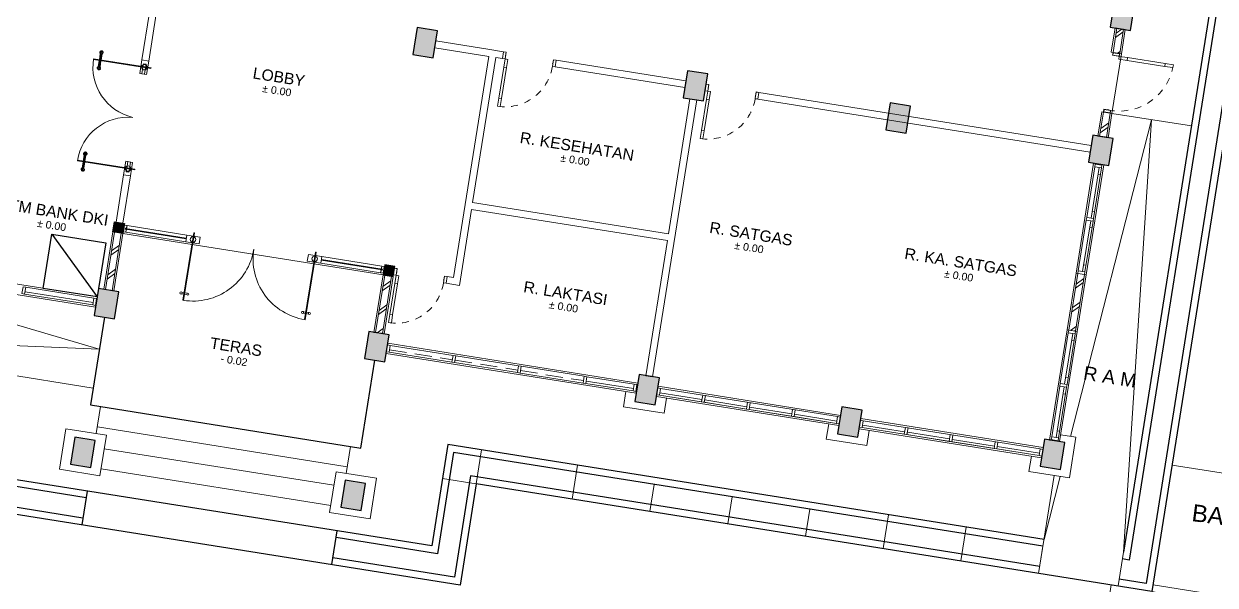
# Model space of a CAD drawing. Header units: millimetres. Extents: x -11 to 1625, y -267 to 195.
# Drawn here: x 844.06 to 861.47, y 77.98 to 86.19 of the extents above; entities that cross this region are included whole.
import ezdxf
from ezdxf.enums import TextEntityAlignment as Align

# ---------------------------------------------------------------- set-up
doc = ezdxf.new("R2010")
doc.units = ezdxf.units.MM
doc.linetypes.add('HIDDEN', pattern=[0.375, 0.25, -0.125])
for name, color, linetype, lineweight in [('ars', 11, 'Continuous', 5), ('dinding', 5, 'Continuous', 15), ('KOLOM', 1, 'Continuous', 30), ('kus', 63, 'Continuous', 15), ('KUSEN', 30, 'Continuous', 15), ('lan', 7, 'Continuous', 15), ('not', 7, 'Continuous', 20), ('PARTISI', 190, 'Continuous', 9), ('sol kol', 8, 'Continuous', 0), ('u', 6, 'Continuous', 20)]:
    doc.layers.add(name, color=color, linetype=linetype, lineweight=lineweight)
doc.styles.get("Standard").update_dxf_attribs({"font": 'ARIALUNI.TTF'})
pattern_1 = [(45, (-0.5, 0), (-0.176777, 0.176777), []), (45, (-0.4375, 0), (-0.176777, 0.176777), [])]
pattern_2 = [(45, (-1.5, 0), (-0.1767767, 0.1767767), []), (45, (-1.4375, 0), (-0.1767767, 0.1767767), [])]

# ---------------------------------------------------------------- blocks, each defined once
blk = doc.blocks.new('K1')
at = {"layer": 'KOLOM'}
blk.add_lwpolyline([(0.2, 0.15), (-0.2, 0.15), (-0.2, -0.15), (0.2, -0.15), (0.2, 0.15)], dxfattribs=at)
blk = doc.blocks.new('NOTASI RUANG')
at = {"layer": 'not'}
for height, p in [(0.26, (-0.011, 0.3)), (0.175, (-0.009, -0.017))]:
    blk.add_attdef('RUANG', text='', height=height, dxfattribs=at).set_placement(p, align=Align.MIDDLE_CENTER)
blk = doc.blocks.new('P 70')
at = {"linetype": 'HIDDEN', "ltscale": 0.3}
blk.add_lwpolyline([(-0.74, 0.1, -0.414214), (-0.04, 0.8, -1.303225)], format="xyb", dxfattribs=at)
for points in [[(-0.04, 0.8), (-0.08, 0.8), (-0.08, 0.68), (-0.04, 0.68)], [(-0.04, 0.68), (-0.08, 0.68), (-0.08, 0.22), (-0.04, 0.22)], [(-0.04, 0.1), (-0.08, 0.1), (-0.08, 0.22), (-0.04, 0.22)], [(-0.735, 0.06), (-0.74, 0.06), (-0.74, 0.061), (-0.74, 0.1), (-0.78, 0.1), (-0.78, 0), (-0.74, 0), (-0.74, 0.056), (-0.735, 0.058)], [(-0.742, 0.002), (-0.778, 0.002), (-0.778, 0.098), (-0.742, 0.098)], [(-0.045, 0.06), (-0.04, 0.06), (-0.04, 0.061), (-0.04, 0.1), (0, 0.1), (0, 0), (-0.04, 0), (-0.04, 0.056), (-0.045, 0.058)], [(-0.038, 0.002), (-0.002, 0.002), (-0.002, 0.098), (-0.038, 0.098)]]:
    blk.add_lwpolyline(points, close=True)
blk = doc.blocks.new('KP')
at = {"layer": 'KOLOM'}
blk.add_lwpolyline([(0.075, -0.075), (-0.075, -0.075), (-0.075, 0.075), (0.075, 0.075), (0.075, -0.075)], dxfattribs=at)
blk = doc.blocks.new('P 80')
at = {"linetype": 'HIDDEN', "ltscale": 0.3}
blk.add_lwpolyline([(-0.84, 0.1, -0.414214), (-0.04, 0.9, -1.303225)], format="xyb", dxfattribs=at)
for points in [[(-0.04, 0.9), (-0.08, 0.9), (-0.08, 0.78), (-0.04, 0.78)], [(-0.04, 0.78), (-0.08, 0.78), (-0.08, 0.22), (-0.04, 0.22)], [(-0.04, 0.1), (-0.08, 0.1), (-0.08, 0.22), (-0.04, 0.22)], [(-0.835, 0.06), (-0.84, 0.06), (-0.84, 0.061), (-0.84, 0.1), (-0.88, 0.1), (-0.88, 0), (-0.84, 0), (-0.84, 0.056), (-0.835, 0.058)], [(-0.842, 0.002), (-0.878, 0.002), (-0.878, 0.098), (-0.842, 0.098)], [(-0.045, 0.06), (-0.04, 0.06), (-0.04, 0.061), (-0.04, 0.1), (0, 0.1), (0, 0), (-0.04, 0), (-0.04, 0.056), (-0.045, 0.058)], [(-0.038, 0.002), (-0.002, 0.002), (-0.002, 0.098), (-0.038, 0.098)]]:
    blk.add_lwpolyline(points, close=True)
blk = doc.blocks.new('P1')
at = {"lineweight": 5}
h = blk.add_hatch(dxfattribs=at)
h.set_pattern_fill('ANSI31', color=256, scale=0.020282, angle=-315, style=0)
h.set_pattern_definition([(179.99999863, (-506.106483, 1417.280242), (6.07e-11, 0.0025352112676), [])])
h.paths.add_polyline_path([(-1.729, 0.805, -1), (-1.693, 0.77, -1)])
h.paths.add_polyline_path([(-1.724, 0.801, 1), (-1.697, 0.774, 1)], flags=16)
h = blk.add_hatch(dxfattribs=at)
h.set_pattern_fill('ANSI31', color=256, scale=0.020282, angle=-315, style=0)
h.set_pattern_definition([(270.00000137, (1414.9464214, -503.7726625), (0.0025352112676, 6.07e-11), [])])
h.paths.add_polyline_path([(-1.528, 0.605, 1), (-1.564, 0.641, 1)])
h.paths.add_polyline_path([(-1.532, 0.609, -1), (-1.56, 0.637, -1)], flags=16)
h = blk.add_hatch(dxfattribs=at)
h.set_pattern_fill('ANSI31', color=256, scale=0.020282, angle=-315, style=0)
h.set_pattern_definition([(179.99999863, (-505.0458133, 1416.2195722), (6.07e-11, 0.0025352112676), [])])
h.paths.add_polyline_path([(-0.668, -0.255, -1), (-0.632, -0.291, -1)])
h.paths.add_polyline_path([(-0.664, -0.259, 1), (-0.636, -0.287, 1)], flags=16)
h = blk.add_hatch(dxfattribs=at)
h.set_pattern_fill('ANSI31', color=256, scale=0.020282, angle=-315, style=0)
h.set_pattern_definition([(270.00000137, (1416.0070912, -504.8333323), (0.0025352112676, 6.07e-11), [])])
h.paths.add_polyline_path([(-0.468, -0.455, 1), (-0.504, -0.42, 1)])
h.paths.add_polyline_path([(-0.472, -0.451, -1), (-0.499, -0.424, -1)], flags=16)
for p, q in [((-1.724, 0.801), (-1.697, 0.774)), ((-1.686, 0.781), (-1.623, 0.718)), ((-1.553, 0.648), (-1.616, 0.711)), ((-1.532, 0.609), (-1.56, 0.637)), ((-0.664, -0.259), (-0.636, -0.287)), ((-0.625, -0.28), (-0.562, -0.343)), ((-0.492, -0.413), (-0.555, -0.35)), ((-0.472, -0.451), (-0.499, -0.424))]:
    blk.add_line(p, q, dxfattribs=at)
at = {"color": 9, "lineweight": 5}
for p, q in [((-1.641, 0.7), (-1.704, 0.763)), ((-1.634, 0.693), (-1.571, 0.63)), ((-0.58, -0.361), (-0.643, -0.298)), ((-0.573, -0.368), (-0.51, -0.431))]:
    blk.add_line(p, q, dxfattribs=at)
at = {"color": 8, "lineweight": 5}
for p, q in [((-1.64, 0.701), (-1.703, 0.763)), ((-1.639, 0.702), (-1.701, 0.764)), ((-1.636, 0.705), (-1.697, 0.766)), ((-1.631, 0.71), (-1.692, 0.771)), ((-1.629, 0.698), (-1.568, 0.637)), ((-1.624, 0.703), (-1.563, 0.642)), ((-1.633, 0.694), (-1.57, 0.631)), ((-1.632, 0.695), (-1.57, 0.633)), ((-0.58, -0.36), (-0.642, -0.297)), ((-0.578, -0.358), (-0.64, -0.296)), ((-0.575, -0.356), (-0.636, -0.294)), ((-0.57, -0.351), (-0.631, -0.29)), ((-0.572, -0.367), (-0.51, -0.43)), ((-0.571, -0.366), (-0.509, -0.428)), ((-0.568, -0.363), (-0.507, -0.424)), ((-0.563, -0.358), (-0.502, -0.419))]:
    blk.add_line(p, q, dxfattribs=at)
for points in [[(-1.1, 1.241), (-1.701, 0.64), (-1.694, 0.633), (-1.093, 1.234), (-1.1, 1.241)], [(-1.273, 1.202), (-1.202, 1.273), (-1.061, 1.132), (-1.132, 1.061), (-1.273, 1.202)], [(-0.032, 0.173), (-0.633, -0.428), (-0.64, -0.421), (-0.039, 0.18), (-0.032, 0.173)], [(-0.071, 0), (0, 0.071), (-0.142, 0.212), (-0.212, 0.142), (-0.071, 0)]]:
    blk.add_lwpolyline(points)
at = {"lineweight": 9}
for points in [[(-1.153, 1.181), (-1.181, 1.153), (-1.216, 1.188), (-1.188, 1.216)], [(-1.082, 1.11), (-1.11, 1.082), (-1.181, 1.153), (-1.153, 1.181)], [(-0.163, 0.191), (-0.191, 0.163), (-0.12, 0.092), (-0.092, 0.12)], [(-0.092, 0.12), (-0.12, 0.092), (-0.085, 0.057), (-0.057, 0.085)]]:
    blk.add_lwpolyline(points, close=True, dxfattribs=at)
at = {"lineweight": 5}
for points in [[(-1.697, 0.801), (-1.724, 0.774)], [(-1.532, 0.637), (-1.56, 0.609)], [(-0.636, -0.259), (-0.664, -0.287)], [(-0.472, -0.424), (-0.499, -0.451)]]:
    blk.add_lwpolyline(points, dxfattribs=at)
for points in [[(-1.701, 0.64, 0.396093), (-0.672, 0.601)], [(-0.633, -0.428, -0.396093), (-0.672, 0.601)]]:
    blk.add_lwpolyline(points, format="xyb")
for centre in [(-1.167, 1.167), (-0.106, 0.106)]:
    blk.add_circle(centre, 0.04)
for centre, radius in [((-1.711, 0.788), 0.0254), ((-1.711, 0.788), 0.0195), ((-1.546, 0.623), 0.0254), ((-1.546, 0.623), 0.0195), ((-0.65, -0.273), 0.0254), ((-0.65, -0.273), 0.0195), ((-0.486, -0.437), 0.0254), ((-0.486, -0.437), 0.0195)]:
    blk.add_circle(centre, radius, dxfattribs=at)
blk = doc.blocks.new('DENAH LANTAI DASAR')
at = {"layer": 'ars'}
h = blk.add_hatch(dxfattribs=at)
h.set_pattern_fill('TEMBOK', color=256, scale=0.25)
h.set_pattern_definition(pattern_2)
h.paths.add_polyline_path([(11.95, 9.19), (11.95, 9.55), (12.05, 9.55), (12.05, 9.19)])
h = blk.add_hatch(dxfattribs=at)
h.set_pattern_fill('TEMBOK', color=256, scale=0.25)
h.set_pattern_definition(pattern_2)
h.paths.add_polyline_path([(11.95, 8.31), (11.95, 7.95), (12.05, 7.95), (12.05, 8.31)])
h = blk.add_hatch(dxfattribs=at)
h.set_pattern_fill('TEMBOK', color=256, scale=0.25)
h.set_pattern_definition([(45, (9.5, 1.63), (-0.176777, 0.176777), []), (45, (9.5625, 1.63), (-0.176777, 0.176777), [])])
h.paths.add_polyline_path([(12.05, 5.92), (12.05, 5.08), (11.95, 5.08), (11.95, 5.92)])
h = blk.add_hatch(dxfattribs=at)
h.set_pattern_fill('TEMBOK', color=256, scale=0.25)
h.set_pattern_definition(pattern_1)
h.paths.add_polyline_path([(-2.05, 4.3), (-2.05, 3.45), (-1.95, 3.45), (-1.95, 4.3)])
h = blk.add_hatch(dxfattribs=at)
h.set_pattern_fill('TEMBOK', color=256, scale=0.25)
h.set_pattern_definition(pattern_1)
h.paths.add_polyline_path([(2.05, 4.3), (2.05, 3.45), (1.95, 3.45), (1.95, 4.3)])
at = {"layer": 'sol kol'}
for points in [[(11.85, 9.95), (11.85, 9.55), (12.15, 9.55), (12.15, 9.95)], [(1.85, 7.95), (1.85, 7.55), (2.15, 7.55), (2.15, 7.95)], [(5.85, 7.95), (5.85, 7.55), (6.15, 7.55), (6.15, 7.95)], [(8.85, 7.95), (8.85, 7.55), (9.15, 7.55), (9.15, 7.95)], [(11.85, 7.95), (11.85, 7.55), (12.15, 7.55), (12.15, 7.95)], [(-2.075, 4.45), (-1.925, 4.45), (-1.925, 4.3), (-2.075, 4.3)], [(2.075, 4.45), (1.925, 4.45), (1.925, 4.3), (2.075, 4.3)], [(-2.15, 3.45), (-2.15, 3.05), (-1.85, 3.05), (-1.85, 3.45)], [(1.85, 3.45), (1.85, 3.05), (2.15, 3.05), (2.15, 3.45)], [(5.85, 3.45), (5.85, 3.05), (6.15, 3.05), (6.15, 3.45)], [(8.85, 3.45), (8.85, 3.05), (9.15, 3.05), (9.15, 3.45)], [(11.85, 3.45), (11.85, 3.05), (12.15, 3.05), (12.15, 3.45)], [(-2.15, 1.25), (-2.15, 0.85), (-1.85, 0.85), (-1.85, 1.25)], [(1.85, 1.25), (1.85, 0.85), (2.15, 0.85), (2.15, 1.25)]]:
    blk.add_hatch(color=256, dxfattribs=at).paths.add_polyline_path(points)
for p, q in [((13.65, 15.9), (13.65, 1.6)), ((13.75, 16), (13.75, 1.5)), ((13.25, 15.5), (13.25, 2)), ((13.35, 15.6), (13.35, 1.9)), ((-2, 3.05), (-2, 1.75)), ((2, 1.75), (2, 3.05)), ((12.075, 2), (3.25, 2)), ((3.25, 2), (3.25, 0.5)), ((-2, 1.75), (2, 1.75)), ((12.075, 1.9), (3.35, 1.9)), ((3.35, 1.9), (3.35, 0.4)), ((13.35, 1.9), (13.25, 1.9)), ((12.075, 1.6), (3.65, 1.6)), ((3.65, 1.6), (3.65, 0.1)), ((13.65, 1.6), (13.25, 1.6)), ((13.75, 1.5), (3.75, 1.5)), ((3.75, 1.5), (3.75, 0)), ((3.25, 0.5), (-3.25, 0.5)), ((-1.85, 0.5), (-1.85, 0)), ((1.85, 0), (1.85, 0.5)), ((3.35, 0.4), (1.85, 0.4)), ((3.75, 0), (-3.75, 0)), ((3.65, 0.1), (1.85, 0.1))]:
    blk.add_line(p, q)
for points in [[(-2.95, 4.125), (-2.15, 4.125), (-2.15, 3.325), (-2.95, 3.325), (-2.95, 4.125), (-2.15, 3.325)], [(-1.85, 0.4), (-3.35, 0.4), (-3.35, 1.9), (-6.96, 1.9)], [(-1.85, 0.1), (-3.65, 0.1), (-3.65, 1.6), (-6.96, 1.6)]]:
    blk.add_lwpolyline(points)
at = {"layer": 'ars'}
for points in [[(11.95, 9.19), (11.95, 9.55), (12.05, 9.55), (12.05, 9.19)], [(11.95, 8.31), (11.95, 7.95), (12.05, 7.95), (12.05, 8.31)], [(12.05, 5.92), (12.05, 5.08), (11.95, 5.08), (11.95, 5.92)], [(-2.05, 4.3), (-2.05, 3.45), (-1.95, 3.45), (-1.95, 4.3)], [(2.05, 4.3), (2.05, 3.45), (1.95, 3.45), (1.95, 4.3)]]:
    blk.add_lwpolyline(points, close=True, dxfattribs=at)
at = {"layer": 'dinding'}
for points in [[(11.925, 9.19), (11.925, 9.55), (12.075, 9.55), (12.075, 9.19)], [(11.925, 8.31), (11.925, 7.95), (12.075, 7.95), (12.075, 8.31)], [(12.075, 5.92), (12.075, 5.08), (11.925, 5.08), (11.925, 5.92)], [(-2.075, 4.3), (-2.075, 3.45), (-1.925, 3.45), (-1.925, 4.3)], [(2.075, 4.3), (2.075, 3.45), (1.925, 3.45), (1.925, 4.3)]]:
    blk.add_lwpolyline(points, close=True, dxfattribs=at)
at = {"layer": 'kus'}
for p, q in [((11.95, 6.75), (11.95, 7.5)), ((12.015, 6.75), (12.015, 7.5)), ((12.05, 6.75), (12.05, 7.5)), ((12.015, 7.4), (12.05, 7.4)), ((12.015, 6.85), (12.05, 6.85)), ((11.95, 5.96), (11.95, 6.71)), ((12.015, 5.96), (12.015, 6.71)), ((12.05, 5.96), (12.05, 6.71)), ((12.015, 6.61), (12.05, 6.61)), ((12.015, 6.06), (12.05, 6.06)), ((11.95, 5.04), (11.95, 4.29)), ((12.015, 5.04), (12.015, 4.29)), ((12.015, 4.94), (12.05, 4.94)), ((12.05, 5.04), (12.05, 4.29)), ((12.015, 4.39), (12.05, 4.39)), ((11.95, 4.25), (11.95, 3.5)), ((12.015, 4.25), (12.015, 3.5)), ((12.05, 4.25), (12.05, 3.5)), ((12.015, 4.15), (12.05, 4.15)), ((12.015, 3.6), (12.05, 3.6)), ((-3.205, 3.3), (-2.195, 3.3)), ((-3.205, 3.235), (-2.195, 3.235)), ((-3.205, 3.2), (-2.195, 3.2)), ((2.19, 3.3), (3.12, 3.3)), ((2.19, 3.2), (3.12, 3.2)), ((3.16, 3.3), (4.09, 3.3)), ((3.16, 3.2), (4.09, 3.2)), ((4.13, 3.3), (5.06, 3.3)), ((4.13, 3.2), (5.06, 3.2)), ((5.1, 3.3), (5.8, 3.3)), ((5.1, 3.235), (5.8, 3.235)), ((5.1, 3.2), (5.8, 3.2))]:
    blk.add_line(p, q, dxfattribs=at)
at = {"layer": 'kus', "linetype": 'HIDDEN'}
for p, q in [((2.19, 3.235), (3.12, 3.235)), ((3.16, 3.235), (4.09, 3.235)), ((4.13, 3.235), (5.06, 3.235))]:
    blk.add_line(p, q, dxfattribs=at)
at = {"layer": 'kus'}
for points in [[(12.05, 7.5), (12.05, 7.54), (11.95, 7.54), (11.95, 7.5)], [(12.05, 6.71), (12.05, 6.75), (11.95, 6.75), (11.95, 6.71)], [(12.05, 5.92), (12.05, 5.96), (11.95, 5.96), (11.95, 5.92)], [(12.05, 5.08), (12.05, 5.04), (11.95, 5.04), (11.95, 5.08)], [(12.05, 4.29), (12.05, 4.25), (11.95, 4.25), (11.95, 4.29)], [(12.05, 3.5), (12.05, 3.46), (11.95, 3.46), (11.95, 3.5)], [(-3.245, 3.2), (-3.205, 3.2), (-3.205, 3.3), (-3.245, 3.3)], [(-2.195, 3.2), (-2.155, 3.2), (-2.155, 3.3), (-2.195, 3.3)], [(2.15, 3.2), (2.19, 3.2), (2.19, 3.3), (2.15, 3.3)], [(3.12, 3.2), (3.16, 3.2), (3.16, 3.3), (3.12, 3.3)], [(4.09, 3.2), (4.13, 3.2), (4.13, 3.3), (4.09, 3.3)], [(5.06, 3.2), (5.1, 3.2), (5.1, 3.3), (5.06, 3.3)], [(5.8, 3.2), (5.84, 3.2), (5.84, 3.3), (5.8, 3.3)], [(6.19, 3.2), (6.15, 3.2), (6.15, 3.3), (6.19, 3.3)], [(6.19, 3.3), (8.81, 3.3), (8.81, 3.2), (6.19, 3.2)], [(6.815, 3.235), (6.19, 3.235), (6.19, 3.2), (6.815, 3.2)], [(6.855, 3.2), (6.815, 3.2), (6.815, 3.3), (6.855, 3.3)], [(7.48, 3.235), (6.855, 3.235), (6.855, 3.2), (7.48, 3.2)], [(7.52, 3.2), (7.48, 3.2), (7.48, 3.3), (7.52, 3.3)], [(8.145, 3.235), (7.52, 3.235), (7.52, 3.2), (8.145, 3.2)], [(8.185, 3.2), (8.145, 3.2), (8.145, 3.3), (8.185, 3.3)], [(8.185, 3.235), (8.81, 3.235), (8.81, 3.2), (8.185, 3.2)], [(8.85, 3.2), (8.81, 3.2), (8.81, 3.3), (8.85, 3.3)], [(9.19, 3.2), (9.15, 3.2), (9.15, 3.3), (9.19, 3.3)], [(9.19, 3.3), (11.81, 3.3), (11.81, 3.2), (9.19, 3.2)], [(9.815, 3.235), (9.19, 3.235), (9.19, 3.2), (9.815, 3.2)], [(9.855, 3.2), (9.815, 3.2), (9.815, 3.3), (9.855, 3.3)], [(10.48, 3.235), (9.855, 3.235), (9.855, 3.2), (10.48, 3.2)], [(10.52, 3.2), (10.48, 3.2), (10.48, 3.3), (10.52, 3.3)], [(11.145, 3.235), (10.52, 3.235), (10.52, 3.2), (11.145, 3.2)], [(11.185, 3.2), (11.145, 3.2), (11.145, 3.3), (11.185, 3.3)], [(11.185, 3.235), (11.81, 3.235), (11.81, 3.2), (11.185, 3.2)], [(11.85, 3.2), (11.81, 3.2), (11.81, 3.3), (11.85, 3.3)]]:
    blk.add_lwpolyline(points, close=True, dxfattribs=at)
at = {"layer": 'KUSEN'}
for points in [[(-1.925, 4.365), (-1.925, 4.325), (-1.885, 4.325), (-1.885, 4.37), (-1.886, 4.37), (-1.886, 4.372), (-1.888, 4.372), (-1.89, 4.37), (-1.9, 4.37), (-1.9, 4.381), (-1.89, 4.381), (-1.888, 4.378), (-1.886, 4.378), (-1.886, 4.381), (-1.885, 4.381), (-1.885, 4.425), (-1.925, 4.425), (-1.925, 4.369), (-1.925, 4.367), (-1.925, 4.365), (-1.925, 4.365)], [(-1, 4.425), (-1, 4.325), (-0.8, 4.325), (-0.8, 4.425), (-1, 4.425)], [(1, 4.425), (1, 4.325), (0.8, 4.325), (0.8, 4.425), (1, 4.425)], [(1.925, 4.365), (1.925, 4.325), (1.885, 4.325), (1.885, 4.37), (1.886, 4.37), (1.886, 4.372), (1.888, 4.372), (1.89, 4.37), (1.9, 4.37), (1.9, 4.381), (1.89, 4.381), (1.888, 4.378), (1.886, 4.378), (1.886, 4.381), (1.885, 4.381), (1.885, 4.425), (1.925, 4.425), (1.925, 4.369), (1.925, 4.367), (1.925, 4.365), (1.925, 4.365)], [(-0.939, 3.585), (-0.905, 3.585), (-0.905, 3.565), (-0.939, 3.565)], [(-0.861, 3.585), (-0.895, 3.585), (-0.895, 3.565), (-0.861, 3.565)], [(0.861, 3.585), (0.895, 3.585), (0.895, 3.565), (0.861, 3.565)], [(0.939, 3.585), (0.905, 3.585), (0.905, 3.565), (0.939, 3.565)]]:
    blk.add_lwpolyline(points, dxfattribs=at)
for points in [[(-1.887, 4.423), (-1.923, 4.423), (-1.923, 4.327), (-1.887, 4.327), (-1.887, 4.368), (-1.902, 4.368), (-1.902, 4.383), (-1.887, 4.383)], [(-1.9, 4.38), (-1.9, 4.37), (-1, 4.37), (-1, 4.38)], [(-1, 4.425), (-1.885, 4.425), (-1.885, 4.325), (-1, 4.325)], [(-0.895, 4.475), (-0.905, 4.475), (-0.905, 3.475), (-0.895, 3.475)], [(0.895, 4.475), (0.905, 4.475), (0.905, 3.475), (0.895, 3.475)], [(1, 4.425), (1.885, 4.425), (1.885, 4.325), (1, 4.325)], [(1.9, 4.38), (1.9, 4.37), (1, 4.37), (1, 4.38)], [(1.887, 4.423), (1.923, 4.423), (1.923, 4.327), (1.887, 4.327), (1.887, 4.368), (1.902, 4.368), (1.902, 4.383), (1.887, 4.383)]]:
    blk.add_lwpolyline(points, close=True, dxfattribs=at)
for points in [[(0, 4.375, -0.414214), (-0.9, 3.475)], [(0, 4.375, 0.414214), (0.9, 3.475)]]:
    blk.add_lwpolyline(points, format="xyb", dxfattribs=at)
for centre, radius in [((-0.9, 4.375), 0.04), ((0.9, 4.375), 0.04), ((-0.95, 3.575), 0.015), ((-0.85, 3.575), 0.015), ((0.85, 3.575), 0.015), ((0.95, 3.575), 0.015)]:
    blk.add_circle(centre, radius, dxfattribs=at)
at = {"layer": 'lan'}
for p, q in [((12.075, 8.31), (12.075, 9.19)), ((12.075, 8.31), (13.25, 8.31)), ((12.219, 3.55), (12.662, 8.31)), ((13.25, 2), (12.662, 8.31)), ((1.925, 4.3), (-1.925, 4.3)), ((12.3, 3.55), (12.075, 3.55)), ((12.3, 3.55), (12.3, 2.95)), ((5.7, 3.175), (5.7, 2.95)), ((6.3, 3.175), (6.3, 2.95)), ((8.7, 3.175), (8.7, 2.95)), ((9.3, 3.175), (9.3, 2.95)), ((11.7, 3.175), (11.7, 2.95)), ((6.3, 2.95), (5.7, 2.95)), ((9.3, 2.95), (8.7, 2.95)), ((12.3, 2.95), (11.7, 2.95)), ((12.075, 2), (12.163, 2.95)), ((12.075, 2.95), (12.075, 1.5)), ((-5.5, 2), (-2, 2)), ((13.25, 2), (13.25, 1.5)), ((-1.85, 1.35), (-1.85, 1.75)), ((1.85, 1.35), (1.85, 1.75)), ((1.85, 1.45), (-1.85, 1.45)), ((1.7, 1.15), (-1.7, 1.15)), ((-1.7, 0.85), (1.7, 0.85))]:
    blk.add_line(p, q, dxfattribs=at)
for points in [[(12.075, 7.55), (12.075, 5.92), (11.925, 5.92), (11.925, 7.55)], [(12.075, 5.08), (12.075, 3.45), (11.925, 3.45), (11.925, 5.08)], [(-2.15, 3.325), (-4.85, 3.325), (-4.85, 3.175), (-2.15, 3.175)], [(5.85, 3.325), (2.15, 3.325), (2.15, 3.175), (5.85, 3.175)], [(6.15, 3.325), (8.85, 3.325), (8.85, 3.175), (6.15, 3.175)], [(9.15, 3.325), (11.85, 3.325), (11.85, 3.175), (9.15, 3.175)], [(-2.3, 0.75), (-1.7, 0.75), (-1.7, 1.35), (-2.3, 1.35)], [(1.7, 0.75), (2.3, 0.75), (2.3, 1.35), (1.7, 1.35)]]:
    blk.add_lwpolyline(points, close=True, dxfattribs=at)
blk.add_lwpolyline([(-4.913, 2.95), (-2, 2.575), (-6.96, 2)], dxfattribs=at)
at = {"layer": 'PARTISI'}
for points in [[(5.95, 7.55), (6.05, 7.55), (6.05, 3.45), (5.95, 3.45), (5.95, 5.45), (3.05, 5.45), (3.05, 4.325), (2.855, 4.325), (2.855, 4.425), (2.95, 4.425), (2.95, 7.7), (2.15, 7.7), (2.15, 7.8), (2.95, 7.8), (3.15, 7.8), (3.15, 7.7), (3.05, 7.7), (3.05, 5.55), (5.95, 5.55)], [(3.93, 7.8), (5.85, 7.8), (5.85, 7.7), (3.93, 7.7)], [(6.93, 7.8), (11.85, 7.8), (11.85, 7.7), (6.93, 7.7)], [(-2.05, 6.85), (-1.95, 6.85), (-1.95, 7.55), (-2.05, 7.55)], [(-2.05, 5.15), (-1.95, 5.15), (-1.95, 4.45), (-2.05, 4.45)]]:
    blk.add_lwpolyline(points, close=True, dxfattribs=at)
ref = blk.add_blockref('NOTASI RUANG', (-0.027, 6.73), dxfattribs=dict(xscale=0.6323962268195373, yscale=0.6323962268195373, zscale=0.6323962268195373))
ref.add_attrib('RUANG', '%%P 0.00', dxfattribs={"layer": 'not', "height": 0.1108}).set_placement((-0.033, 6.719), align=Align.MIDDLE_CENTER)
ref.add_attrib('RUANG', 'LOBBY', dxfattribs={"layer": 'not', "height": 0.1643}).set_placement((-0.034, 6.92), align=Align.MIDDLE_CENTER)
ref = blk.add_blockref('NOTASI RUANG', (4.437, 6.413), dxfattribs=dict(xscale=0.6323962268195373, yscale=0.6323962268195373, zscale=0.6323962268195373))
ref.add_attrib('RUANG', '%%P 0.00', dxfattribs={"layer": 'not', "height": 0.1108}).set_placement((4.431, 6.403), align=Align.MIDDLE_CENTER)
ref.add_attrib('RUANG', 'R. KESEHATAN', dxfattribs={"layer": 'not', "height": 0.16432}).set_placement((4.429, 6.603), align=Align.MIDDLE_CENTER)
ref = blk.add_blockref('NOTASI RUANG', (7.15, 5.551), dxfattribs=dict(xscale=0.6323962268195373, yscale=0.6323962268195373, zscale=0.6323962268195373))
ref.add_attrib('RUANG', '%%P 0.00', dxfattribs={"layer": 'not', "height": 0.1108}).set_placement((7.144, 5.54), align=Align.MIDDLE_CENTER)
ref.add_attrib('RUANG', 'R. SATGAS', dxfattribs={"layer": 'not', "height": 0.1643}).set_placement((7.143, 5.741), align=Align.MIDDLE_CENTER)
ref = blk.add_blockref('NOTASI RUANG', (10.242, 5.624), dxfattribs=dict(xscale=0.6323962268195373, yscale=0.6323962268195373, zscale=0.6323962268195373))
ref.add_attrib('RUANG', '%%P 0.00', dxfattribs={"layer": 'not', "height": 0.1108}).set_placement((10.236, 5.613), align=Align.MIDDLE_CENTER)
ref.add_attrib('RUANG', 'R. KA. SATGAS', dxfattribs={"layer": 'not', "height": 0.16432}).set_placement((10.235, 5.814), align=Align.MIDDLE_CENTER)
ref = blk.add_blockref('NOTASI RUANG', (-2.969, 4.267), dxfattribs=dict(xscale=0.6323962268195373, yscale=0.6323962268195373, zscale=0.6323962268195373))
ref.add_attrib('RUANG', '%%P 0.00', dxfattribs={"layer": 'not', "height": 0.1108}).set_placement((-2.974, 4.256), align=Align.MIDDLE_CENTER)
ref.add_attrib('RUANG', 'ATM BANK DKI', dxfattribs={"layer": 'not', "height": 0.16432}).set_placement((-2.976, 4.456), align=Align.MIDDLE_CENTER)
ref = blk.add_blockref('NOTASI RUANG', (4.608, 4.268), dxfattribs=dict(xscale=0.6323962268195373, yscale=0.6323962268195373, zscale=0.6323962268195373))
ref.add_attrib('RUANG', '%%P 0.00', dxfattribs={"layer": 'not', "height": 0.1108}).set_placement((4.603, 4.257), align=Align.MIDDLE_CENTER)
ref.add_attrib('RUANG', 'R. LAKTASI', dxfattribs={"layer": 'not', "height": 0.1643}).set_placement((4.601, 4.457), align=Align.MIDDLE_CENTER)
ref = blk.add_blockref('NOTASI RUANG', (12.659, 4.312), dxfattribs=dict(xscale=0.6323962268195373, yscale=0.6323962268195373, zscale=0.6323962268195373))
ref.add_attrib('RUANG', 'R A M', dxfattribs={"layer": 'not', "height": 0.2}).set_placement((12.652, 4.502), align=Align.MIDDLE_CENTER)
ref = blk.add_blockref('NOTASI RUANG', (-0.024, 2.735), dxfattribs=dict(xscale=0.6323962268195373, yscale=0.6323962268195373, zscale=0.6323962268195373))
ref.add_attrib('RUANG', '- 0.02', dxfattribs={"layer": 'not', "height": 0.1108}).set_placement((-0.03, 2.724), align=Align.MIDDLE_CENTER)
ref.add_attrib('RUANG', 'TERAS', dxfattribs={"layer": 'not', "height": 0.1643}).set_placement((-0.031, 2.924), align=Align.MIDDLE_CENTER)
at = {"layer": 'KOLOM'}
for name, p, rotation in [('K1', (12, 9.75), 90), ('K1', (2, 7.75), 90), ('K1', (6, 7.75), 90), ('K1', (9, 7.75), 90), ('K1', (12, 7.75), 90), ('KP', (-2, 4.375), 180), ('K1', (-2, 3.25), 90), ('K1', (2, 3.25), 90), ('K1', (6, 3.25), 90), ('K1', (9, 3.25), 90), ('K1', (12, 3.25), 90), ('K1', (-2, 1.05), 90), ('K1', (2, 1.05), 90)]:
    blk.add_blockref(name, p, dxfattribs=dict(at, rotation=rotation))
at = {"layer": 'KOLOM', "xscale": -1, "rotation": 180}
blk.add_blockref('KP', (2, 4.375), dxfattribs=at)
at = {"layer": 'KUSEN', "xscale": -1}
for name, p, rotation in [('P 80', (11.95, 9.19), 270.0000000130308), ('P1', (-2, 6.9), 225.0000000000616)]:
    blk.add_blockref(name, p, dxfattribs=dict(at, rotation=rotation))
at = {"layer": 'KUSEN', "rotation": 180}
for p in [(3.15, 7.8), (6.15, 7.8), (2.075, 4.425)]:
    blk.add_blockref('P 70', p, dxfattribs=at)

msp = doc.modelspace()

# ---------------------------------------------------------------- linework, layer by layer
at = {"layer": 'ars'}
for p, q in [((850.7510634, 79.9617753), (850.6723829, 79.4680047)), ((852.1548522, 79.7380869), (852.0761717, 79.2443163)), ((850.1786123, 79.5466852), (850.6723829, 79.4680047)), ((853.2753646, 79.4582758), (853.2124203, 79.0632594)), ((854.4116132, 79.2772189), (854.3486688, 78.8822025)), ((855.5478617, 79.096162), (855.4849174, 78.7011455)), ((856.6998464, 79.0138592), (856.6211659, 78.5200886)), ((857.8360949, 78.8328023), (857.7574145, 78.3390317)), ((858.9566074, 78.5529913), (858.893663, 78.1579748))]:
    msp.add_line(p, q, dxfattribs=at)
at = {"layer": 'lan', "linetype": 'HIDDEN', "ltscale": 2}
msp.add_line((859.9552707, 77.9888117), (858.3817902, 68.001885), dxfattribs=at)
at = {"layer": 'lan'}
msp.add_lwpolyline([(860.8450657, 79.7409611), (863.8087378, 79.2754586), (863.5287672, 77.5184634), (860.5661438, 77.9905463)], close=True, dxfattribs=at)
at = {"layer": 'u'}
msp.add_lwpolyline([(864.7578632, 67.5668626), (866.5100673, 76.7484769), (860.5477945, 77.8943952), (850.6723829, 79.4680047), (850.4363415, 77.986693), (843.0297828, 79.1669001), (843.2658242, 80.6482118), (834.3779539, 82.0644603), (832.6429865, 71.0525716), (837.3118984, 70.512885), (837.8970536, 74.2464839, -0.3686530558), (838.3602482, 74.6417139), (838.9620608, 74.5752726), (838.6629276, 72.6980193), (859.1160971, 68.7947702), (859.7604411, 72.1711563), (860.2091792, 72.119286, -0.4248675146), (860.6189997, 71.5826467), (860.0889513, 68.1065492)], format="xyb", dxfattribs=at)

# ---------------------------------------------------------------- block references
at = {"rotation": 350.9462507932595}
msp.add_blockref('DENAH LANTAI DASAR', (846.7330622, 78.5767965), dxfattribs=at)

# ---------------------------------------------------------------- texts
at = {"layer": 'not', "insert": (861.1529684, 79.1715573), "char_height": 0.25, "attachment_point": 1, "rotation": 352.61936379}
msp.add_mtext_dynamic_manual_height_columns('BAK SAMPAH', width=2.290500661, gutter_width=12.5, heights=[0], dxfattribs=at)

doc.saveas('drawing.dxf')
